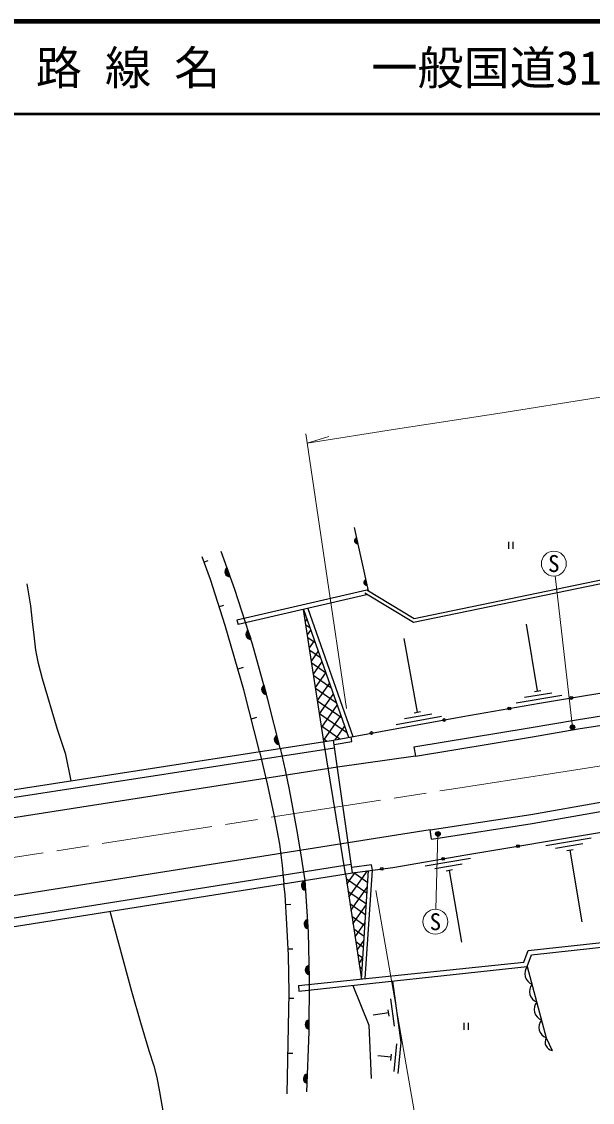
# Model space of a CAD drawing. Units: millimetres at full size, sheet at 1:1000; details may follow other scales. Extents: x 40000 to 680000, y 20000 to 380000.
# Drawn here: x 178846 to 240690, y 262935 to 380000 of the extents above; entities that cross this region are included whole.
import ezdxf
from ezdxf.enums import TextEntityAlignment as Align

# ---------------------------------------------------------------- set-up
doc = ezdxf.new("R2010")
doc.units = ezdxf.units.MM
doc.header["$LTSCALE"] = 1000
doc.linetypes.add('CHAIN', pattern=[18.5, 12, -1.5, 3.5, -1.5])
for name, color, linetype, lineweight in [('M-BGD', 7, 'Continuous', 25), ('M-BGD-HTXT', 7, 'Continuous', 13), ('M-BMK', 2, 'CHAIN', 13), ('M-STR-HTXT', 7, 'Continuous', 13), ('M-STR-STR1', 1, 'Continuous', 25), ('M-STR-STRC', 7, 'Continuous', 25), ('M-TTL', 2, 'Continuous', 140), ('M-TTL-LINE', 7, 'Continuous', 50)]:
    doc.layers.add(name, color=color, linetype=linetype, lineweight=lineweight)
doc.layers.add('M-TTL-TXT', color=7, linetype='Continuous')
doc.styles.add('ＭＳ ゴシック', font='')
doc.styles.get('ＭＳ ゴシック').set_extended_font_data('MS Gothic')
pattern_1 = [(55, (0, -0), (-819.152, 573.5764), []), (145, (0, -0), (-573.5764, -819.152), [])]

msp = doc.modelspace()

# ---------------------------------------------------------------- hatches: boundary and pattern name
at = {"layer": 'M-BGD'}
for points in [[(215120, 324061), (215256, 323450, -0.84072)], [(201440, 319896, -0.82183), (201105, 320828)], [(216131, 319540), (216268, 318929, -0.84072)], [(203703, 313094, -0.82183), (203396, 314036)], [(205382, 307140, -0.82183), (205117, 308095)], [(206749, 301730, -0.82183), (206509, 302691)], [(209599, 285922, -0.82183), (209531, 286911)], [(209885, 281747, -0.82183), (209817, 282736)], [(210005, 276767, -0.82183), (209985, 277757)], [(209980, 270861, -0.82183), (209986, 271852)], [(209761, 265006, -0.82183), (209799, 265996)]]:
    msp.add_hatch(color=256, dxfattribs=at).paths.add_polyline_path(points)
h = msp.add_hatch(dxfattribs=at)
h.set_pattern_fill('USER', color=256, style=0, pattern_type=2)
h.set_pattern_definition(pattern_1)
h.paths.add_polyline_path([(211601, 302021), (212634, 302181), (214247, 302479), (209384, 316333)])
h = msp.add_hatch(dxfattribs=at)
h.set_pattern_fill('USER', color=256, style=0, pattern_type=2)
h.set_pattern_definition(pattern_1)
h.paths.add_polyline_path([(216444, 288034), (214703, 287803), (213925, 287680), (215667, 276295)])
at = {"layer": 'M-STR-STRC'}
for points in [[(238758, 303690, -1), (238319, 303450, -1)], [(224173, 292136, -1), (223734, 291897, -1)]]:
    msp.add_hatch(color=256, dxfattribs=at).paths.add_polyline_path(points)

# ---------------------------------------------------------------- linework, layer by layer
at = {"layer": 'M-BGD'}
for p, q in [((214861, 325218), (216400, 318339)), ((215256, 323450), (215120, 324061)), ((231587, 323664), (231587, 322881)), ((232054, 323664), (232054, 322881)), ((199027, 321607), (198619, 321454)), ((201440, 319896), (201105, 320828)), ((216245, 318433), (202172, 315179)), ((216268, 318929), (216131, 319540)), ((216218, 317913), (202315, 314699)), ((200721, 316744), (200264, 316600)), ((209874, 316447), (214745, 302571)), ((202172, 315179), (202315, 314699)), ((203703, 313094), (203396, 314036)), ((234756, 307505), (233557, 314748)), ((221727, 305208), (220303, 313182)), ((202840, 310031), (202271, 309866)), ((205382, 307140), (205117, 308095)), ((232437, 306209), (237369, 307026)), ((233350, 306816), (236309, 307306)), ((234411, 307448), (235101, 307562)), ((204308, 304607), (203729, 304459)), ((219424, 303882), (224346, 304761)), ((220329, 304501), (223283, 305028)), ((221382, 305146), (222071, 305269)), ((206749, 301730), (206509, 302691)), ((212725, 301689), (214636, 302042)), ((214636, 302042), (214545, 302534)), ((221346, 301441), (221508, 300454)), ((223262, 291460), (223110, 292449)), ((240568, 291548), (235636, 290723)), ((239656, 290939), (236697, 290444)), ((227493, 289363), (222564, 288522)), ((238596, 290305), (237905, 290190)), ((238251, 290248), (239550, 282481)), ((216058, 276336), (216848, 288087)), ((226583, 288751), (223626, 288246)), ((225525, 288114), (224835, 287996)), ((225180, 288055), (226504, 280292)), ((209599, 285922), (209531, 286911)), ((208002, 284376), (207460, 284341)), ((209885, 281747), (209817, 282736)), ((208230, 279548), (207730, 279523)), ((210005, 276767), (209985, 277757)), ((208859, 275589), (208869, 274970)), ((208340, 274186), (207813, 274196)), ((219266, 271194), (218866, 274168)), ((218667, 272274), (218574, 272968)), ((209980, 270861), (209986, 271852)), ((218620, 272621), (216948, 272396)), ((226763, 271559), (226763, 270776)), ((227230, 271559), (227230, 270776)), ((219201, 266282), (219495, 269267)), ((208242, 268213), (207694, 268224)), ((218866, 267470), (218934, 268167)), ((218900, 267819), (217445, 267962)), ((209761, 265006), (209799, 265996))]:
    msp.add_line(p, q, dxfattribs=at)
for points in [[(204627, 300941), (202924, 307617), (200905, 314573), (199330, 319557), (198406, 322023)], [(206860, 301287), (205540, 306573), (203869, 312582), (201946, 318490), (200471, 322590)], [(254347, 322138), (221392, 315329), (216245, 318433)], [(254428, 321746), (221320, 314906), (216038, 318090)], [(184225, 297782), (183655, 300619), (182718, 303314), (181097, 308820), (180688, 310482), (180391, 311933), (180193, 313531), (180011, 315035), (179847, 316717), (179441, 319119)], [(211601, 302021), (209384, 316333), (214247, 302479)], [(212634, 302181), (217738, 303124), (226660, 304717), (234971, 306173), (246054, 308007), (253707, 309173), (262984, 310400), (275030, 311749), (285340, 312727), (296244, 313558), (307677, 314308), (313516, 314554), (319238, 314661), (326020, 314717)], [(221346, 301441), (233834, 303495), (238977, 304383), (243901, 305151)], [(221508, 300454), (234000, 302508), (239140, 303396), (244051, 304162)], [(223110, 292449), (234005, 294130), (241789, 295484), (245372, 296062), (248774, 296623), (252434, 297177), (255480, 297611), (260891, 298331), (265842, 298923), (273624, 299809), (282410, 300687), (289893, 301373), (296443, 301833), (303860, 302282), (307687, 302530), (311927, 302663)], [(204627, 300941), (205461, 297453), (206237, 293753), (206793, 290918), (207080, 288582), (207263, 286624)], [(206860, 301287), (207387, 298908), (207832, 296836), (208208, 294870), (208641, 292546), (209076, 289955), (209526, 286982)], [(223262, 291460), (234167, 293143), (241954, 294498), (245533, 295075), (248930, 295635), (252580, 296187), (255616, 296621), (261016, 297339), (265958, 297929), (273730, 298814), (282506, 299692), (289974, 300376), (296508, 300835), (303923, 301284), (307735, 301531), (311958, 301663)], [(221508, 300454), (213058, 299238), (145175, 288627)], [(214703, 287803), (219063, 288381), (226981, 289732), (241894, 292226), (250269, 293499), (259358, 294783), (267789, 295809), (275633, 296653), (282688, 297298), (294952, 298161), (301755, 298661), (311917, 299205)], [(223110, 292449), (214234, 291060), (146619, 280368)], [(213925, 287680), (215667, 276295), (216444, 288034)], [(216848, 288087), (216772, 288666), (214619, 288380)], [(209526, 286982), (209912, 281361), (210014, 276304), (209978, 270592), (209725, 264090)], [(207607, 263854), (207825, 274784), (207763, 278869), (207595, 282222), (207391, 285424), (207263, 286624)], [(188396, 283633), (190759, 274974), (191722, 271576), (192639, 268539), (193159, 266877), (193487, 265641), (193791, 264066), (194180, 261803)], [(208859, 275589), (233278, 278121), (233744, 279384), (254015, 281585), (254535, 282162), (262725, 283063)], [(208869, 274970), (233640, 277656), (234106, 278920), (254259, 281109), (254779, 281686), (263588, 282655)], [(233640, 277656), (235679, 269920), (236320, 268566)], [(214740, 275607), (216475, 271292), (216719, 265539)], [(219630, 266054), (219961, 269407), (219064, 276075)]]:
    msp.add_lwpolyline(points, dxfattribs=at)
for centre in [(238405, 306741), (231688, 305598), (224621, 304353), (216769, 302945), (232632, 290677), (224531, 289314), (217873, 288223)]:
    msp.add_circle(centre, 150, dxfattribs=at)
for centre, radius, start, end in [((215241, 323768), 318, 112.50226, 272.71999), ((201365, 320395), 505, 120.95364, 278.61183), ((216253, 319246), 318, 112.50226, 272.71999), ((203642, 313595), 505, 119.2043, 276.86249), ((205344, 307644), 505, 116.71075, 274.36894), ((206724, 302234), 505, 115.1844, 272.84259), ((209662, 286423), 505, 105.09883, 262.75703), ((209949, 282248), 505, 105.09883, 262.75703), ((210092, 277264), 505, 102.32847, 259.98666), ((234620, 276880), 1250, 141.63817, 247.89837), ((235130, 274946), 1250, 141.63817, 247.89837), ((235639, 273012), 1250, 141.63817, 247.89837), ((210081, 271356), 505, 100.81198, 258.47017), ((236149, 271078), 1250, 141.63817, 247.89837), ((236507, 269483), 936, 152.20399, 258.46419), ((209878, 265497), 505, 98.94191, 256.6001)]:
    msp.add_arc(centre, radius, start, end, dxfattribs=at)
at = {"layer": 'M-BGD-HTXT'}
for p, q in [((238539, 303570), (236665, 319958)), ((223953, 292017), (223717, 283851))]:
    msp.add_line(p, q, dxfattribs=at)
for centre in [(236512, 321299), (223679, 282502)]:
    msp.add_circle(centre, 1350, dxfattribs=at)
at = {"layer": 'M-BMK'}
msp.add_lwpolyline([(69849, 272510), (169312, 288117), (225418, 296870), (236569, 298596), (247350, 300310), (256044, 301616), (269504, 303473), (278536, 304512), (286272, 305202), (293489, 305778), (303501, 306412), (312888, 306853), (325868, 306997)], dxfattribs=at)
at = {"layer": 'M-STR-HTXT'}
for p, q in [((214063, 305601), (209640, 335334)), ((209787, 334345), (212136, 335057)), ((222291, 256794), (217239, 285888))]:
    msp.add_line(p, q, dxfattribs=at)
msp.add_lwpolyline([(209787, 334345), (219361, 335839), (230456, 337557), (241325, 339284), (250420, 340651), (264556, 342601), (274530, 343748), (282951, 344499), (290675, 345115), (301329, 345790), (311743, 346280), (319595, 346367)], dxfattribs=at)
at = {"layer": 'M-STR-STR1'}
for p, q in [((144646, 291653), (212634, 302181)), ((214703, 287803), (212634, 302181)), ((144791, 290825), (212754, 301349)), ((213925, 287680), (211601, 302021)), ((147028, 278027), (214569, 288733)), ((147190, 277101), (214703, 287803))]:
    msp.add_line(p, q, dxfattribs=at)
at = {"layer": 'M-STR-STRC'}
for centre in [(238539, 303570), (223953, 292017)]:
    msp.add_circle(centre, 250, dxfattribs=at)
at = {"layer": 'M-TTL'}
msp.add_line((680000, 380000), (40000, 380000), dxfattribs=at)
at = {"layer": 'M-TTL-LINE'}
msp.add_line((40000, 370000), (680000, 370000), dxfattribs=at)

# ---------------------------------------------------------------- texts
at = {"layer": 'M-BGD-HTXT', "style": 'ＭＳ ゴシック'}
for p in [(236512, 321299), (223679, 282502)]:
    msp.add_text('S', height=1833, dxfattribs=at).set_placement(p, align=Align.MIDDLE_CENTER)
at = {"layer": 'M-TTL-TXT', "style": 'ＭＳ ゴシック'}
for s, p in [('路 線 名', (180380, 375000)), ('一般国道315号', (216734, 375000))]:
    msp.add_text(s, height=3666, dxfattribs=at).set_placement(p, align=Align.MIDDLE_LEFT)

doc.saveas('drawing.dxf')
